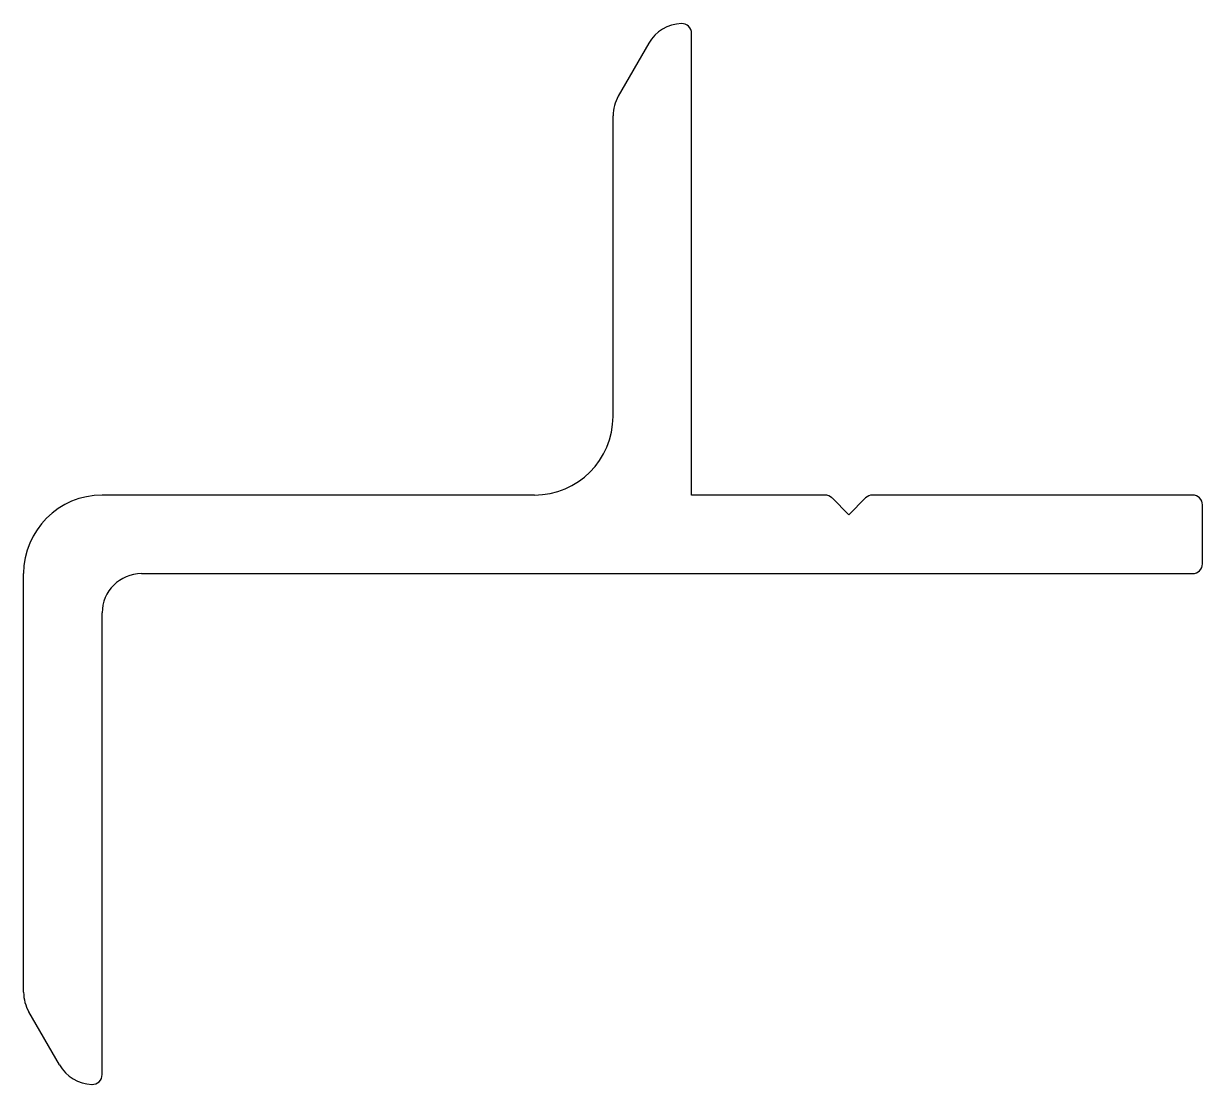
# Model space of a CAD drawing. Extents: x 1392.7 to 1422.7, y 1822.7 to 1849.7.
import ezdxf

# ---------------------------------------------------------------- set-up
doc = ezdxf.new("R2010")
doc.units = 0
doc.layers.get('0').update_dxf_attribs({"linetype": 'CONTINUOUS'})

msp = doc.modelspace()

# ---------------------------------------------------------------- linework, layer by layer
for p, q in [((1409.672, 1837.671), (1409.672, 1849.421)), ((1408.583, 1849.171), (1407.806, 1847.825)), ((1407.672, 1839.671), (1407.672, 1847.325)), ((1405.672, 1837.671), (1394.672, 1837.671)), ((1413.068, 1837.671), (1409.672, 1837.671)), ((1413.672, 1837.171), (1413.245, 1837.598)), ((1413.672, 1837.171), (1414.098, 1837.598)), ((1422.422, 1837.671), (1414.275, 1837.671)), ((1422.672, 1835.921), (1422.672, 1837.421)), ((1392.672, 1825.017), (1392.672, 1835.671)), ((1395.672, 1835.671), (1422.422, 1835.671)), ((1394.672, 1822.921), (1394.672, 1834.671)), ((1393.583, 1823.171), (1392.806, 1824.517))]:
    msp.add_line(p, q)
for centre, radius, start, end in [((1409.449, 1848.671), 1, 92.0899, 150), ((1409.422, 1849.421), 0.25, 0, 92.0899), ((1408.672, 1847.325), 1, 150, 180), ((1405.672, 1839.671), 2, 270, 0), ((1394.672, 1835.671), 2, 90, 180), ((1413.068, 1837.421), 0.25, 45, 90), ((1414.275, 1837.421), 0.25, 90, 135), ((1422.422, 1837.421), 0.25, 0, 90), ((1422.422, 1835.921), 0.25, 270, 0), ((1395.672, 1834.671), 1, 90, 180), ((1393.672, 1825.017), 1, 180, 210), ((1394.449, 1823.671), 1, 210, 267.9101), ((1394.422, 1822.921), 0.25, 267.9101, 0)]:
    msp.add_arc(centre, radius, start, end)

doc.saveas('drawing.dxf')
